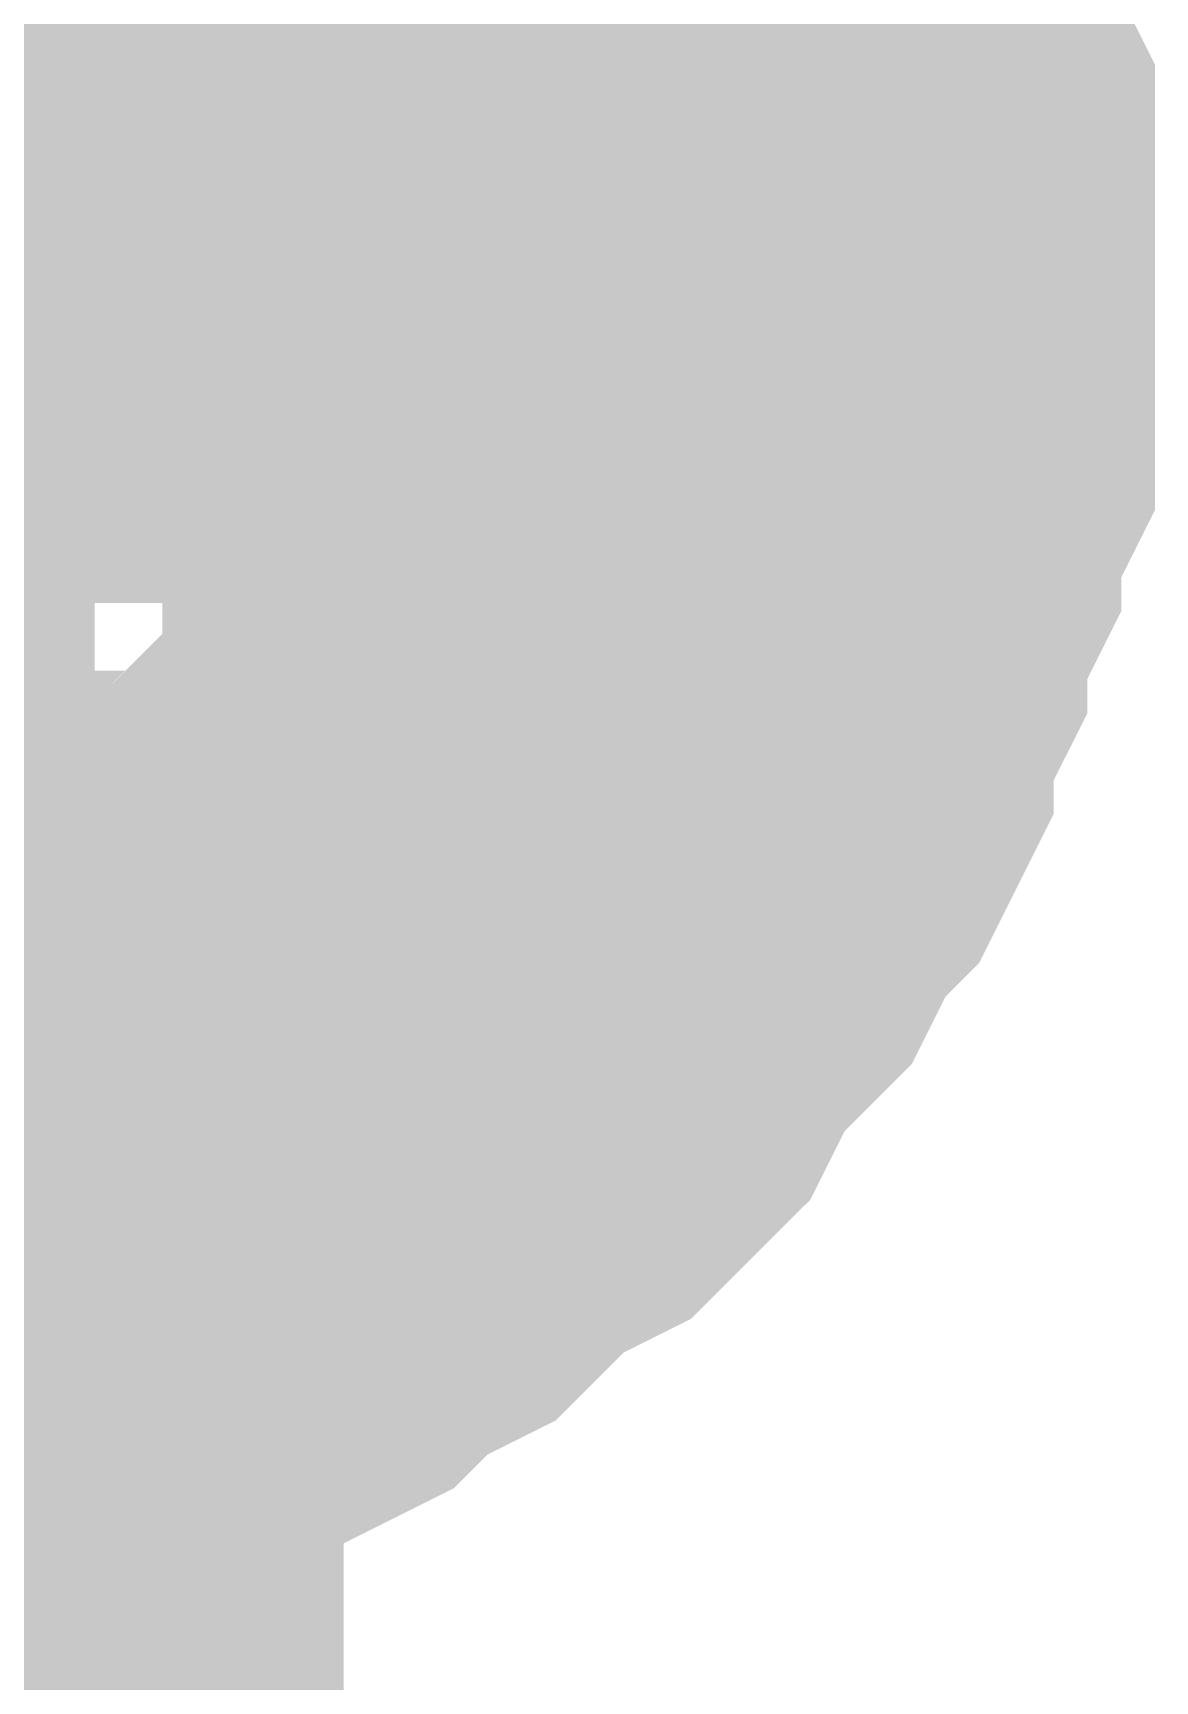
# Model space of a CAD drawing. Header units: inches. Extents: x 0 to 841, y 0 to 594.
# Drawn here: x 495.183 to 495.928, y 221.556 to 222.649 of the extents above; entities that cross this region are included whole.
import ezdxf

# ---------------------------------------------------------------- set-up
doc = ezdxf.new("R2010")
doc.units = ezdxf.units.IN
doc.layers.add('Sheet', color=255, linetype='Continuous')

msp = doc.modelspace()

# ---------------------------------------------------------------- linework, layer by layer
at = {"layer": 'Sheet'}
for points in [[(495.015, 212.4862, 0.7493, 0.7493, 0), (495.015, 217.4946, 0.7493, 0.7493, 0), (495.015, 222.4805, 0.7493, 0.7493, 0), (495.015, 227.4889, 0.7493, 0.7493, 0)], [(495.3968, 222.8174, 0.2997, 0.2997, 0), (495.4192, 222.7949, 0.2997, 0.2997, 0), (495.4192, 222.7725, 0.2997, 0.2997, 0), (495.4417, 222.75, 0.2997, 0.2997, 0), (495.4417, 222.7275, 0.2997, 0.2997, 0), (495.4642, 222.7051, 0.2997, 0.2997, 0), (495.4642, 222.6826, 0.2997, 0.2997, 0), (495.4866, 222.6602, 0.2997, 0.2997, 0), (495.4866, 222.6377, 0.2997, 0.2997, 0), (495.4866, 222.6152, 0.2997, 0.2997, 0), (495.5091, 222.5928, 0.2997, 0.2997, 0), (495.5091, 222.5703, 0.2997, 0.2997, 0), (495.5091, 222.5254, 0.2997, 0.2997, 0), (495.5091, 222.5029, 0.2997, 0.2997, 0), (495.5091, 222.4805, 0.2997, 0.2997, 0)], [(495.3968, 222.8174, 0.2997, 0.2997, 0), (495.4192, 222.7949, 0.2997, 0.2997, 0), (495.4192, 222.7725, 0.2997, 0.2997, 0), (495.4417, 222.75, 0.2997, 0.2997, 0), (495.4417, 222.7275, 0.2997, 0.2997, 0), (495.4642, 222.7051, 0.2997, 0.2997, 0), (495.4642, 222.6826, 0.2997, 0.2997, 0), (495.4866, 222.6602, 0.2997, 0.2997, 0), (495.4866, 222.6377, 0.2997, 0.2997, 0), (495.4866, 222.6152, 0.2997, 0.2997, 0), (495.5091, 222.5928, 0.2997, 0.2997, 0), (495.5091, 222.5703, 0.2997, 0.2997, 0), (495.5091, 222.5254, 0.2997, 0.2997, 0), (495.5091, 222.5029, 0.2997, 0.2997, 0), (495.5091, 222.4805, 0.2997, 0.2997, 0)], [(495.7112, 222.8174, 0.2997, 0.2997, 0), (495.7112, 222.7725, 0.2997, 0.2997, 0), (495.7337, 222.75, 0.2997, 0.2997, 0), (495.7337, 222.7051, 0.2997, 0.2997, 0), (495.7561, 222.6826, 0.2997, 0.2997, 0), (495.7561, 222.6377, 0.2997, 0.2997, 0), (495.7786, 222.5928, 0.2997, 0.2997, 0), (495.7786, 222.5703, 0.2997, 0.2997, 0), (495.7786, 222.5254, 0.2997, 0.2997, 0), (495.7786, 222.4805, 0.2997, 0.2997, 0)], [(495.7112, 222.8174, 0.2997, 0.2997, 0), (495.7112, 222.7725, 0.2997, 0.2997, 0), (495.7337, 222.75, 0.2997, 0.2997, 0), (495.7337, 222.7051, 0.2997, 0.2997, 0), (495.7561, 222.6826, 0.2997, 0.2997, 0), (495.7561, 222.6377, 0.2997, 0.2997, 0), (495.7786, 222.5928, 0.2997, 0.2997, 0), (495.7786, 222.5703, 0.2997, 0.2997, 0), (495.7786, 222.5254, 0.2997, 0.2997, 0), (495.7786, 222.4805, 0.2997, 0.2997, 0)], [(495.7112, 222.8174, 0.2997, 0.2997, 0), (495.7112, 222.7725, 0.2997, 0.2997, 0), (495.7337, 222.75, 0.2997, 0.2997, 0), (495.7337, 222.7051, 0.2997, 0.2997, 0), (495.7561, 222.6826, 0.2997, 0.2997, 0), (495.7561, 222.6377, 0.2997, 0.2997, 0), (495.7786, 222.5928, 0.2997, 0.2997, 0), (495.7786, 222.5703, 0.2997, 0.2997, 0), (495.7786, 222.5254, 0.2997, 0.2997, 0), (495.7786, 222.4805, 0.2997, 0.2997, 0)], [(490.0069, 222.4805, 0.7493, 0.7493, 0), (495.015, 222.4805, 0.7493, 0.7493, 0)], [(495.4642, 222.7051, 0.0991, 0.0991, 0), (495.4642, 222.6826, 0.0991, 0.0991, 0), (495.4866, 222.6602, 0.0991, 0.0991, 0), (495.4866, 222.6377, 0.0991, 0.0991, 0), (495.4866, 222.6152, 0.0991, 0.0991, 0), (495.5091, 222.5928, 0.0991, 0.0991, 0), (495.5091, 222.5703, 0.0991, 0.0991, 0), (495.5091, 222.5254, 0.0991, 0.0991, 0), (495.5091, 222.5029, 0.0991, 0.0991, 0), (495.5091, 222.4805, 0.0991, 0.0991, 0)], [(495.4642, 222.7051, 0.0991, 0.0991, 0), (495.4642, 222.6826, 0.0991, 0.0991, 0), (495.4866, 222.6602, 0.0991, 0.0991, 0), (495.4866, 222.6377, 0.0991, 0.0991, 0), (495.4866, 222.6152, 0.0991, 0.0991, 0), (495.5091, 222.5928, 0.0991, 0.0991, 0), (495.5091, 222.5703, 0.0991, 0.0991, 0), (495.5091, 222.5254, 0.0991, 0.0991, 0), (495.5091, 222.5029, 0.0991, 0.0991, 0), (495.5091, 222.4805, 0.0991, 0.0991, 0)], [(495.7337, 222.7051, 0.0991, 0.0991, 0), (495.7561, 222.6826, 0.0991, 0.0991, 0), (495.7561, 222.6377, 0.0991, 0.0991, 0), (495.7786, 222.5928, 0.0991, 0.0991, 0), (495.7786, 222.5703, 0.0991, 0.0991, 0), (495.7786, 222.5254, 0.0991, 0.0991, 0), (495.7786, 222.4805, 0.0991, 0.0991, 0)], [(495.7337, 222.7051, 0.0991, 0.0991, 0), (495.7561, 222.6826, 0.0991, 0.0991, 0), (495.7561, 222.6377, 0.0991, 0.0991, 0), (495.7786, 222.5928, 0.0991, 0.0991, 0), (495.7786, 222.5703, 0.0991, 0.0991, 0), (495.7786, 222.5254, 0.0991, 0.0991, 0), (495.7786, 222.4805, 0.0991, 0.0991, 0)], [(495.7337, 222.7051, 0.0991, 0.0991, 0), (495.7561, 222.6826, 0.0991, 0.0991, 0), (495.7561, 222.6377, 0.0991, 0.0991, 0), (495.7786, 222.5928, 0.0991, 0.0991, 0), (495.7786, 222.5703, 0.0991, 0.0991, 0), (495.7786, 222.5254, 0.0991, 0.0991, 0), (495.7786, 222.4805, 0.0991, 0.0991, 0)], [(495.7786, 222.4805, 0.2997, 0.2997, 0), (495.7786, 222.4356, 0.2997, 0.2997, 0), (495.7786, 222.4131, 0.2997, 0.2997, 0), (495.7786, 222.3682, 0.2997, 0.2997, 0), (495.7561, 222.3233, 0.2997, 0.2997, 0), (495.7561, 222.3008, 0.2997, 0.2997, 0), (495.7337, 222.2559, 0.2997, 0.2997, 0), (495.7337, 222.2334, 0.2997, 0.2997, 0), (495.7112, 222.1885, 0.2997, 0.2997, 0), (495.7112, 222.1661, 0.2997, 0.2997, 0), (495.6887, 222.1211, 0.2997, 0.2997, 0), (495.6663, 222.0987, 0.2997, 0.2997, 0), (495.6438, 222.0538, 0.2997, 0.2997, 0), (495.6214, 222.0313, 0.2997, 0.2997, 0), (495.5989, 222.0088, 0.2997, 0.2997, 0), (495.5765, 221.9639, 0.2997, 0.2997, 0), (495.554, 221.9415, 0.2997, 0.2997, 0), (495.5315, 221.919, 0.2997, 0.2997, 0), (495.4866, 221.8966, 0.2997, 0.2997, 0), (495.4642, 221.8741, 0.2997, 0.2997, 0), (495.4417, 221.8516, 0.2997, 0.2997, 0), (495.3968, 221.8292, 0.2997, 0.2997, 0), (495.3743, 221.8067, 0.2997, 0.2997, 0), (495.3294, 221.7843, 0.2997, 0.2997, 0), (495.307, 221.7843, 0.2997, 0.2997, 0), (495.262, 221.7618, 0.2997, 0.2997, 0), (495.2396, 221.7618, 0.2997, 0.2997, 0), (495.1947, 221.7393, 0.2997, 0.2997, 0), (495.1722, 221.7393, 0.2997, 0.2997, 0), (495.1273, 221.7169, 0.2997, 0.2997, 0), (495.0824, 221.7169, 0.2997, 0.2997, 0), (495.0599, 221.7169, 0.2997, 0.2997, 0), (495.015, 221.7169, 0.2997, 0.2997, 0)], [(495.7786, 222.4805, 0.2997, 0.2997, 0), (495.7786, 222.4356, 0.2997, 0.2997, 0), (495.7786, 222.4131, 0.2997, 0.2997, 0), (495.7786, 222.3682, 0.2997, 0.2997, 0), (495.7561, 222.3233, 0.2997, 0.2997, 0), (495.7561, 222.3008, 0.2997, 0.2997, 0), (495.7337, 222.2559, 0.2997, 0.2997, 0), (495.7337, 222.2334, 0.2997, 0.2997, 0), (495.7112, 222.1885, 0.2997, 0.2997, 0), (495.7112, 222.1661, 0.2997, 0.2997, 0), (495.6887, 222.1211, 0.2997, 0.2997, 0), (495.6663, 222.0987, 0.2997, 0.2997, 0), (495.6438, 222.0538, 0.2997, 0.2997, 0), (495.6214, 222.0313, 0.2997, 0.2997, 0), (495.5989, 222.0088, 0.2997, 0.2997, 0), (495.5765, 221.9639, 0.2997, 0.2997, 0), (495.554, 221.9415, 0.2997, 0.2997, 0), (495.5315, 221.919, 0.2997, 0.2997, 0), (495.4866, 221.8966, 0.2997, 0.2997, 0), (495.4642, 221.8741, 0.2997, 0.2997, 0), (495.4417, 221.8516, 0.2997, 0.2997, 0), (495.3968, 221.8292, 0.2997, 0.2997, 0), (495.3743, 221.8067, 0.2997, 0.2997, 0), (495.3294, 221.7843, 0.2997, 0.2997, 0), (495.307, 221.7843, 0.2997, 0.2997, 0), (495.262, 221.7618, 0.2997, 0.2997, 0), (495.2396, 221.7618, 0.2997, 0.2997, 0), (495.1947, 221.7393, 0.2997, 0.2997, 0), (495.1722, 221.7393, 0.2997, 0.2997, 0), (495.1273, 221.7169, 0.2997, 0.2997, 0), (495.0824, 221.7169, 0.2997, 0.2997, 0), (495.0599, 221.7169, 0.2997, 0.2997, 0), (495.015, 221.7169, 0.2997, 0.2997, 0)], [(495.7786, 222.4805, 0.2997, 0.2997, 0), (495.7786, 222.4356, 0.2997, 0.2997, 0), (495.7786, 222.4131, 0.2997, 0.2997, 0), (495.7786, 222.3682, 0.2997, 0.2997, 0), (495.7561, 222.3233, 0.2997, 0.2997, 0), (495.7561, 222.3008, 0.2997, 0.2997, 0), (495.7337, 222.2559, 0.2997, 0.2997, 0), (495.7337, 222.2334, 0.2997, 0.2997, 0), (495.7112, 222.1885, 0.2997, 0.2997, 0), (495.7112, 222.1661, 0.2997, 0.2997, 0), (495.6887, 222.1211, 0.2997, 0.2997, 0), (495.6663, 222.0987, 0.2997, 0.2997, 0), (495.6438, 222.0538, 0.2997, 0.2997, 0), (495.6214, 222.0313, 0.2997, 0.2997, 0), (495.5989, 222.0088, 0.2997, 0.2997, 0), (495.5765, 221.9639, 0.2997, 0.2997, 0), (495.554, 221.9415, 0.2997, 0.2997, 0), (495.5315, 221.919, 0.2997, 0.2997, 0), (495.4866, 221.8966, 0.2997, 0.2997, 0), (495.4642, 221.8741, 0.2997, 0.2997, 0), (495.4417, 221.8516, 0.2997, 0.2997, 0), (495.3968, 221.8292, 0.2997, 0.2997, 0), (495.3743, 221.8067, 0.2997, 0.2997, 0), (495.3294, 221.7843, 0.2997, 0.2997, 0), (495.307, 221.7843, 0.2997, 0.2997, 0), (495.262, 221.7618, 0.2997, 0.2997, 0), (495.2396, 221.7618, 0.2997, 0.2997, 0), (495.1947, 221.7393, 0.2997, 0.2997, 0), (495.1722, 221.7393, 0.2997, 0.2997, 0), (495.1273, 221.7169, 0.2997, 0.2997, 0), (495.0824, 221.7169, 0.2997, 0.2997, 0), (495.0599, 221.7169, 0.2997, 0.2997, 0), (495.015, 221.7169, 0.2997, 0.2997, 0)], [(495.5091, 222.4805, 0.2997, 0.2997, 0), (495.5091, 222.458, 0.2997, 0.2997, 0), (495.5091, 222.4356, 0.2997, 0.2997, 0), (495.5091, 222.4131, 0.2997, 0.2997, 0), (495.5091, 222.3907, 0.2997, 0.2997, 0), (495.4866, 222.3682, 0.2997, 0.2997, 0), (495.4866, 222.3457, 0.2997, 0.2997, 0), (495.4866, 222.3008, 0.2997, 0.2997, 0), (495.4642, 222.3008, 0.2997, 0.2997, 0), (495.4642, 222.2784, 0.2997, 0.2997, 0), (495.4417, 222.2559, 0.2997, 0.2997, 0), (495.4417, 222.2334, 0.2997, 0.2997, 0), (495.4192, 222.211, 0.2997, 0.2997, 0), (495.4192, 222.1885, 0.2997, 0.2997, 0), (495.3968, 222.1661, 0.2997, 0.2997, 0), (495.3743, 222.1436, 0.2997, 0.2997, 0), (495.3743, 222.1211, 0.2997, 0.2997, 0), (495.3519, 222.1211, 0.2997, 0.2997, 0), (495.3294, 222.0987, 0.2997, 0.2997, 0), (495.307, 222.0762, 0.2997, 0.2997, 0), (495.2845, 222.0762, 0.2997, 0.2997, 0), (495.262, 222.0538, 0.2997, 0.2997, 0), (495.2396, 222.0538, 0.2997, 0.2997, 0), (495.2171, 222.0313, 0.2997, 0.2997, 0), (495.1947, 222.0313, 0.2997, 0.2997, 0), (495.1947, 222.0088, 0.2997, 0.2997, 0), (495.1498, 222.0088, 0.2997, 0.2997, 0), (495.1273, 222.0088, 0.2997, 0.2997, 0), (495.1048, 221.9864, 0.2997, 0.2997, 0), (495.0824, 221.9864, 0.2997, 0.2997, 0), (495.0599, 221.9864, 0.2997, 0.2997, 0), (495.0375, 221.9864, 0.2997, 0.2997, 0), (495.015, 221.9864, 0.2997, 0.2997, 0)], [(495.5091, 222.4805, 0.2997, 0.2997, 0), (495.5091, 222.458, 0.2997, 0.2997, 0), (495.5091, 222.4356, 0.2997, 0.2997, 0), (495.5091, 222.4131, 0.2997, 0.2997, 0), (495.5091, 222.3907, 0.2997, 0.2997, 0), (495.4866, 222.3682, 0.2997, 0.2997, 0), (495.4866, 222.3457, 0.2997, 0.2997, 0), (495.4866, 222.3008, 0.2997, 0.2997, 0), (495.4642, 222.3008, 0.2997, 0.2997, 0), (495.4642, 222.2784, 0.2997, 0.2997, 0), (495.4417, 222.2559, 0.2997, 0.2997, 0), (495.4417, 222.2334, 0.2997, 0.2997, 0), (495.4192, 222.211, 0.2997, 0.2997, 0), (495.4192, 222.1885, 0.2997, 0.2997, 0), (495.3968, 222.1661, 0.2997, 0.2997, 0), (495.3743, 222.1436, 0.2997, 0.2997, 0), (495.3743, 222.1211, 0.2997, 0.2997, 0), (495.3519, 222.1211, 0.2997, 0.2997, 0), (495.3294, 222.0987, 0.2997, 0.2997, 0), (495.307, 222.0762, 0.2997, 0.2997, 0), (495.2845, 222.0762, 0.2997, 0.2997, 0), (495.262, 222.0538, 0.2997, 0.2997, 0), (495.2396, 222.0538, 0.2997, 0.2997, 0), (495.2171, 222.0313, 0.2997, 0.2997, 0), (495.1947, 222.0313, 0.2997, 0.2997, 0), (495.1947, 222.0088, 0.2997, 0.2997, 0), (495.1498, 222.0088, 0.2997, 0.2997, 0), (495.1273, 222.0088, 0.2997, 0.2997, 0), (495.1048, 221.9864, 0.2997, 0.2997, 0), (495.0824, 221.9864, 0.2997, 0.2997, 0), (495.0599, 221.9864, 0.2997, 0.2997, 0), (495.0375, 221.9864, 0.2997, 0.2997, 0), (495.015, 221.9864, 0.2997, 0.2997, 0)], [(495.5091, 222.4805, 0.2997, 0.2997, 0), (495.5091, 222.4805, 0.2997, 0.2997, 0), (495.5091, 222.4805, 0.2997, 0.2997, 0), (495.5091, 222.4805, 0.2997, 0.2997, 0), (495.5091, 222.4805, 0.2997, 0.2997, 0), (495.5091, 222.4805, 0.2997, 0.2997, 0), (495.5091, 222.4805, 0.2997, 0.2997, 0), (495.5091, 222.4805, 0.2997, 0.2997, 0), (495.5091, 222.4805, 0.2997, 0.2997, 0), (495.5091, 222.4805, 0.2997, 0.2997, 0), (495.5091, 222.4805, 0.2997, 0.2997, 0), (495.5091, 222.4805, 0.2997, 0.2997, 0), (495.5091, 222.4805, 0.2997, 0.2997, 0), (495.5091, 222.4805, 0.2997, 0.2997, 0), (495.5091, 222.4805, 0.2997, 0.2997, 0), (495.5091, 222.4805, 0.2997, 0.2997, 0), (495.5091, 222.4805, 0.2997, 0.2997, 0), (495.5091, 222.4805, 0.2997, 0.2997, 0), (495.5091, 222.4805, 0.2997, 0.2997, 0), (495.5091, 222.4805, 0.2997, 0.2997, 0), (495.5091, 222.4805, 0.2997, 0.2997, 0), (495.5091, 222.4805, 0.2997, 0.2997, 0), (495.5091, 222.4805, 0.2997, 0.2997, 0), (495.5091, 222.4805, 0.2997, 0.2997, 0), (495.5091, 222.4805, 0.2997, 0.2997, 0), (495.5091, 222.4805, 0.2997, 0.2997, 0), (495.5091, 222.4805, 0.2997, 0.2997, 0), (495.5091, 222.4805, 0.2997, 0.2997, 0), (495.5091, 222.4805, 0.2997, 0.2997, 0), (495.5091, 222.4805, 0.2997, 0.2997, 0), (495.5091, 222.4805, 0.2997, 0.2997, 0), (495.5091, 222.4805, 0.2997, 0.2997, 0), (495.5091, 222.4805, 0.2997, 0.2997, 0)], [(495.5091, 222.4805, 0.2997, 0.2997, 0), (495.5091, 222.4805, 0.2997, 0.2997, 0)], [(495.5091, 222.4805, 0.2997, 0.2997, 0), (495.5091, 222.4805, 0.2997, 0.2997, 0), (495.5091, 222.4805, 0.2997, 0.2997, 0), (495.5091, 222.4805, 0.2997, 0.2997, 0), (495.5091, 222.4805, 0.2997, 0.2997, 0), (495.5091, 222.4805, 0.2997, 0.2997, 0), (495.5091, 222.4805, 0.2997, 0.2997, 0), (495.5091, 222.4805, 0.2997, 0.2997, 0), (495.5091, 222.4805, 0.2997, 0.2997, 0), (495.5091, 222.4805, 0.2997, 0.2997, 0), (495.5091, 222.4805, 0.2997, 0.2997, 0), (495.5091, 222.4805, 0.2997, 0.2997, 0), (495.5091, 222.4805, 0.2997, 0.2997, 0), (495.5091, 222.4805, 0.2997, 0.2997, 0), (495.5091, 222.4805, 0.2997, 0.2997, 0), (495.5091, 222.4805, 0.2997, 0.2997, 0), (495.5091, 222.4805, 0.2997, 0.2997, 0), (495.5091, 222.4805, 0.2997, 0.2997, 0), (495.5091, 222.4805, 0.2997, 0.2997, 0), (495.5091, 222.4805, 0.2997, 0.2997, 0), (495.5091, 222.4805, 0.2997, 0.2997, 0), (495.5091, 222.4805, 0.2997, 0.2997, 0), (495.5091, 222.4805, 0.2997, 0.2997, 0), (495.5091, 222.4805, 0.2997, 0.2997, 0), (495.5091, 222.4805, 0.2997, 0.2997, 0), (495.5091, 222.4805, 0.2997, 0.2997, 0), (495.5091, 222.4805, 0.2997, 0.2997, 0), (495.5091, 222.4805, 0.2997, 0.2997, 0), (495.5091, 222.4805, 0.2997, 0.2997, 0), (495.5091, 222.4805, 0.2997, 0.2997, 0), (495.5091, 222.4805, 0.2997, 0.2997, 0), (495.5091, 222.4805, 0.2997, 0.2997, 0), (495.5091, 222.4805, 0.2997, 0.2997, 0)], [(495.5091, 222.4805, 0.2997, 0.2997, 0), (495.5091, 222.4805, 0.2997, 0.2997, 0)], [(495.7786, 222.4805, 0.2997, 0.2997, 0), (495.7786, 222.4805, 0.2997, 0.2997, 0), (495.7786, 222.4805, 0.2997, 0.2997, 0), (495.7786, 222.4805, 0.2997, 0.2997, 0), (495.7786, 222.4805, 0.2997, 0.2997, 0), (495.7786, 222.4805, 0.2997, 0.2997, 0), (495.7786, 222.4805, 0.2997, 0.2997, 0), (495.7786, 222.4805, 0.2997, 0.2997, 0), (495.7786, 222.4805, 0.2997, 0.2997, 0), (495.7786, 222.4805, 0.2997, 0.2997, 0), (495.7786, 222.4805, 0.2997, 0.2997, 0), (495.7786, 222.4805, 0.2997, 0.2997, 0), (495.7786, 222.4805, 0.2997, 0.2997, 0), (495.7786, 222.4805, 0.2997, 0.2997, 0), (495.7786, 222.4805, 0.2997, 0.2997, 0), (495.7786, 222.4805, 0.2997, 0.2997, 0), (495.7786, 222.4805, 0.2997, 0.2997, 0), (495.7786, 222.4805, 0.2997, 0.2997, 0), (495.7786, 222.4805, 0.2997, 0.2997, 0), (495.7786, 222.4805, 0.2997, 0.2997, 0), (495.7786, 222.4805, 0.2997, 0.2997, 0), (495.7786, 222.4805, 0.2997, 0.2997, 0), (495.7786, 222.4805, 0.2997, 0.2997, 0), (495.7786, 222.4805, 0.2997, 0.2997, 0), (495.7786, 222.4805, 0.2997, 0.2997, 0), (495.7786, 222.4805, 0.2997, 0.2997, 0), (495.7786, 222.4805, 0.2997, 0.2997, 0), (495.7786, 222.4805, 0.2997, 0.2997, 0), (495.7786, 222.4805, 0.2997, 0.2997, 0), (495.7786, 222.4805, 0.2997, 0.2997, 0), (495.7786, 222.4805, 0.2997, 0.2997, 0), (495.7786, 222.4805, 0.2997, 0.2997, 0), (495.7786, 222.4805, 0.2997, 0.2997, 0)], [(495.7786, 222.4805, 0.2997, 0.2997, 0), (495.7786, 222.4805, 0.2997, 0.2997, 0)], [(495.7786, 222.4805, 0.2997, 0.2997, 0), (495.7786, 222.4805, 0.2997, 0.2997, 0), (495.7786, 222.4805, 0.2997, 0.2997, 0), (495.7786, 222.4805, 0.2997, 0.2997, 0), (495.7786, 222.4805, 0.2997, 0.2997, 0), (495.7786, 222.4805, 0.2997, 0.2997, 0), (495.7786, 222.4805, 0.2997, 0.2997, 0), (495.7786, 222.4805, 0.2997, 0.2997, 0), (495.7786, 222.4805, 0.2997, 0.2997, 0), (495.7786, 222.4805, 0.2997, 0.2997, 0), (495.7786, 222.4805, 0.2997, 0.2997, 0), (495.7786, 222.4805, 0.2997, 0.2997, 0), (495.7786, 222.4805, 0.2997, 0.2997, 0), (495.7786, 222.4805, 0.2997, 0.2997, 0), (495.7786, 222.4805, 0.2997, 0.2997, 0), (495.7786, 222.4805, 0.2997, 0.2997, 0), (495.7786, 222.4805, 0.2997, 0.2997, 0), (495.7786, 222.4805, 0.2997, 0.2997, 0), (495.7786, 222.4805, 0.2997, 0.2997, 0), (495.7786, 222.4805, 0.2997, 0.2997, 0), (495.7786, 222.4805, 0.2997, 0.2997, 0), (495.7786, 222.4805, 0.2997, 0.2997, 0), (495.7786, 222.4805, 0.2997, 0.2997, 0), (495.7786, 222.4805, 0.2997, 0.2997, 0), (495.7786, 222.4805, 0.2997, 0.2997, 0), (495.7786, 222.4805, 0.2997, 0.2997, 0), (495.7786, 222.4805, 0.2997, 0.2997, 0), (495.7786, 222.4805, 0.2997, 0.2997, 0), (495.7786, 222.4805, 0.2997, 0.2997, 0), (495.7786, 222.4805, 0.2997, 0.2997, 0), (495.7786, 222.4805, 0.2997, 0.2997, 0), (495.7786, 222.4805, 0.2997, 0.2997, 0), (495.7786, 222.4805, 0.2997, 0.2997, 0)], [(495.7786, 222.4805, 0.2997, 0.2997, 0), (495.7786, 222.4805, 0.2997, 0.2997, 0)], [(495.7786, 222.4805, 0.2997, 0.2997, 0), (495.7786, 222.4805, 0.2997, 0.2997, 0), (495.7786, 222.4805, 0.2997, 0.2997, 0), (495.7786, 222.4805, 0.2997, 0.2997, 0), (495.7786, 222.4805, 0.2997, 0.2997, 0), (495.7786, 222.4805, 0.2997, 0.2997, 0), (495.7786, 222.4805, 0.2997, 0.2997, 0), (495.7786, 222.4805, 0.2997, 0.2997, 0), (495.7786, 222.4805, 0.2997, 0.2997, 0), (495.7786, 222.4805, 0.2997, 0.2997, 0), (495.7786, 222.4805, 0.2997, 0.2997, 0), (495.7786, 222.4805, 0.2997, 0.2997, 0), (495.7786, 222.4805, 0.2997, 0.2997, 0), (495.7786, 222.4805, 0.2997, 0.2997, 0), (495.7786, 222.4805, 0.2997, 0.2997, 0), (495.7786, 222.4805, 0.2997, 0.2997, 0), (495.7786, 222.4805, 0.2997, 0.2997, 0), (495.7786, 222.4805, 0.2997, 0.2997, 0), (495.7786, 222.4805, 0.2997, 0.2997, 0), (495.7786, 222.4805, 0.2997, 0.2997, 0), (495.7786, 222.4805, 0.2997, 0.2997, 0), (495.7786, 222.4805, 0.2997, 0.2997, 0), (495.7786, 222.4805, 0.2997, 0.2997, 0), (495.7786, 222.4805, 0.2997, 0.2997, 0), (495.7786, 222.4805, 0.2997, 0.2997, 0), (495.7786, 222.4805, 0.2997, 0.2997, 0), (495.7786, 222.4805, 0.2997, 0.2997, 0), (495.7786, 222.4805, 0.2997, 0.2997, 0), (495.7786, 222.4805, 0.2997, 0.2997, 0), (495.7786, 222.4805, 0.2997, 0.2997, 0), (495.7786, 222.4805, 0.2997, 0.2997, 0), (495.7786, 222.4805, 0.2997, 0.2997, 0), (495.7786, 222.4805, 0.2997, 0.2997, 0)], [(495.7786, 222.4805, 0.2997, 0.2997, 0), (495.7786, 222.4805, 0.2997, 0.2997, 0)], [(495.7786, 222.4805, 0.0991, 0.0991, 0), (495.7786, 222.4356, 0.0991, 0.0991, 0), (495.7786, 222.4131, 0.0991, 0.0991, 0), (495.7786, 222.3682, 0.0991, 0.0991, 0), (495.7561, 222.3233, 0.0991, 0.0991, 0), (495.7561, 222.3008, 0.0991, 0.0991, 0), (495.7337, 222.2559, 0.0991, 0.0991, 0), (495.7337, 222.2334, 0.0991, 0.0991, 0), (495.7112, 222.1885, 0.0991, 0.0991, 0), (495.7112, 222.1661, 0.0991, 0.0991, 0), (495.6887, 222.1211, 0.0991, 0.0991, 0), (495.6663, 222.0987, 0.0991, 0.0991, 0), (495.6438, 222.0538, 0.0991, 0.0991, 0), (495.6214, 222.0313, 0.0991, 0.0991, 0), (495.5989, 222.0088, 0.0991, 0.0991, 0), (495.5765, 221.9639, 0.0991, 0.0991, 0), (495.554, 221.9415, 0.0991, 0.0991, 0), (495.5315, 221.919, 0.0991, 0.0991, 0), (495.4866, 221.8966, 0.0991, 0.0991, 0), (495.4642, 221.8741, 0.0991, 0.0991, 0), (495.4417, 221.8516, 0.0991, 0.0991, 0), (495.3968, 221.8292, 0.0991, 0.0991, 0), (495.3743, 221.8067, 0.0991, 0.0991, 0), (495.3294, 221.7843, 0.0991, 0.0991, 0), (495.307, 221.7843, 0.0991, 0.0991, 0), (495.262, 221.7618, 0.0991, 0.0991, 0), (495.2396, 221.7618, 0.0991, 0.0991, 0), (495.1947, 221.7393, 0.0991, 0.0991, 0), (495.1722, 221.7393, 0.0991, 0.0991, 0), (495.1273, 221.7169, 0.0991, 0.0991, 0)], [(495.7786, 222.4805, 0.0991, 0.0991, 0), (495.7786, 222.4356, 0.0991, 0.0991, 0), (495.7786, 222.4131, 0.0991, 0.0991, 0), (495.7786, 222.3682, 0.0991, 0.0991, 0), (495.7561, 222.3233, 0.0991, 0.0991, 0), (495.7561, 222.3008, 0.0991, 0.0991, 0), (495.7337, 222.2559, 0.0991, 0.0991, 0), (495.7337, 222.2334, 0.0991, 0.0991, 0), (495.7112, 222.1885, 0.0991, 0.0991, 0), (495.7112, 222.1661, 0.0991, 0.0991, 0), (495.6887, 222.1211, 0.0991, 0.0991, 0), (495.6663, 222.0987, 0.0991, 0.0991, 0), (495.6438, 222.0538, 0.0991, 0.0991, 0), (495.6214, 222.0313, 0.0991, 0.0991, 0), (495.5989, 222.0088, 0.0991, 0.0991, 0), (495.5765, 221.9639, 0.0991, 0.0991, 0), (495.554, 221.9415, 0.0991, 0.0991, 0), (495.5315, 221.919, 0.0991, 0.0991, 0), (495.4866, 221.8966, 0.0991, 0.0991, 0), (495.4642, 221.8741, 0.0991, 0.0991, 0), (495.4417, 221.8516, 0.0991, 0.0991, 0), (495.3968, 221.8292, 0.0991, 0.0991, 0), (495.3743, 221.8067, 0.0991, 0.0991, 0), (495.3294, 221.7843, 0.0991, 0.0991, 0), (495.307, 221.7843, 0.0991, 0.0991, 0), (495.262, 221.7618, 0.0991, 0.0991, 0), (495.2396, 221.7618, 0.0991, 0.0991, 0), (495.1947, 221.7393, 0.0991, 0.0991, 0), (495.1722, 221.7393, 0.0991, 0.0991, 0), (495.1273, 221.7169, 0.0991, 0.0991, 0)], [(495.7786, 222.4805, 0.0991, 0.0991, 0), (495.7786, 222.4356, 0.0991, 0.0991, 0), (495.7786, 222.4131, 0.0991, 0.0991, 0), (495.7786, 222.3682, 0.0991, 0.0991, 0), (495.7561, 222.3233, 0.0991, 0.0991, 0), (495.7561, 222.3008, 0.0991, 0.0991, 0), (495.7337, 222.2559, 0.0991, 0.0991, 0), (495.7337, 222.2334, 0.0991, 0.0991, 0), (495.7112, 222.1885, 0.0991, 0.0991, 0), (495.7112, 222.1661, 0.0991, 0.0991, 0), (495.6887, 222.1211, 0.0991, 0.0991, 0), (495.6663, 222.0987, 0.0991, 0.0991, 0), (495.6438, 222.0538, 0.0991, 0.0991, 0), (495.6214, 222.0313, 0.0991, 0.0991, 0), (495.5989, 222.0088, 0.0991, 0.0991, 0), (495.5765, 221.9639, 0.0991, 0.0991, 0), (495.554, 221.9415, 0.0991, 0.0991, 0), (495.5315, 221.919, 0.0991, 0.0991, 0), (495.4866, 221.8966, 0.0991, 0.0991, 0), (495.4642, 221.8741, 0.0991, 0.0991, 0), (495.4417, 221.8516, 0.0991, 0.0991, 0), (495.3968, 221.8292, 0.0991, 0.0991, 0), (495.3743, 221.8067, 0.0991, 0.0991, 0), (495.3294, 221.7843, 0.0991, 0.0991, 0), (495.307, 221.7843, 0.0991, 0.0991, 0), (495.262, 221.7618, 0.0991, 0.0991, 0), (495.2396, 221.7618, 0.0991, 0.0991, 0), (495.1947, 221.7393, 0.0991, 0.0991, 0), (495.1722, 221.7393, 0.0991, 0.0991, 0), (495.1273, 221.7169, 0.0991, 0.0991, 0)], [(495.5091, 222.4805, 0.0991, 0.0991, 0), (495.5091, 222.458, 0.0991, 0.0991, 0), (495.5091, 222.4356, 0.0991, 0.0991, 0), (495.5091, 222.4131, 0.0991, 0.0991, 0), (495.5091, 222.3907, 0.0991, 0.0991, 0), (495.4866, 222.3682, 0.0991, 0.0991, 0), (495.4866, 222.3457, 0.0991, 0.0991, 0), (495.4866, 222.3008, 0.0991, 0.0991, 0), (495.4642, 222.3008, 0.0991, 0.0991, 0), (495.4642, 222.2784, 0.0991, 0.0991, 0), (495.4417, 222.2559, 0.0991, 0.0991, 0), (495.4417, 222.2334, 0.0991, 0.0991, 0), (495.4192, 222.211, 0.0991, 0.0991, 0), (495.4192, 222.1885, 0.0991, 0.0991, 0), (495.3968, 222.1661, 0.0991, 0.0991, 0), (495.3743, 222.1436, 0.0991, 0.0991, 0), (495.3743, 222.1211, 0.0991, 0.0991, 0), (495.3519, 222.1211, 0.0991, 0.0991, 0), (495.3294, 222.0987, 0.0991, 0.0991, 0), (495.307, 222.0762, 0.0991, 0.0991, 0), (495.2845, 222.0762, 0.0991, 0.0991, 0), (495.262, 222.0538, 0.0991, 0.0991, 0), (495.2396, 222.0538, 0.0991, 0.0991, 0), (495.2171, 222.0313, 0.0991, 0.0991, 0), (495.1947, 222.0313, 0.0991, 0.0991, 0), (495.1947, 222.0088, 0.0991, 0.0991, 0), (495.1498, 222.0088, 0.0991, 0.0991, 0), (495.1273, 222.0088, 0.0991, 0.0991, 0)], [(495.5091, 222.4805, 0.0991, 0.0991, 0), (495.5091, 222.458, 0.0991, 0.0991, 0), (495.5091, 222.4356, 0.0991, 0.0991, 0), (495.5091, 222.4131, 0.0991, 0.0991, 0), (495.5091, 222.3907, 0.0991, 0.0991, 0), (495.4866, 222.3682, 0.0991, 0.0991, 0), (495.4866, 222.3457, 0.0991, 0.0991, 0), (495.4866, 222.3008, 0.0991, 0.0991, 0), (495.4642, 222.3008, 0.0991, 0.0991, 0), (495.4642, 222.2784, 0.0991, 0.0991, 0), (495.4417, 222.2559, 0.0991, 0.0991, 0), (495.4417, 222.2334, 0.0991, 0.0991, 0), (495.4192, 222.211, 0.0991, 0.0991, 0), (495.4192, 222.1885, 0.0991, 0.0991, 0), (495.3968, 222.1661, 0.0991, 0.0991, 0), (495.3743, 222.1436, 0.0991, 0.0991, 0), (495.3743, 222.1211, 0.0991, 0.0991, 0), (495.3519, 222.1211, 0.0991, 0.0991, 0), (495.3294, 222.0987, 0.0991, 0.0991, 0), (495.307, 222.0762, 0.0991, 0.0991, 0), (495.2845, 222.0762, 0.0991, 0.0991, 0), (495.262, 222.0538, 0.0991, 0.0991, 0), (495.2396, 222.0538, 0.0991, 0.0991, 0), (495.2171, 222.0313, 0.0991, 0.0991, 0), (495.1947, 222.0313, 0.0991, 0.0991, 0), (495.1947, 222.0088, 0.0991, 0.0991, 0), (495.1498, 222.0088, 0.0991, 0.0991, 0), (495.1273, 222.0088, 0.0991, 0.0991, 0)], [(495.5091, 222.4805, 0.0991, 0.0991, 0), (495.5091, 222.4805, 0.0991, 0.0991, 0), (495.5091, 222.4805, 0.0991, 0.0991, 0), (495.5091, 222.4805, 0.0991, 0.0991, 0), (495.5091, 222.4805, 0.0991, 0.0991, 0), (495.5091, 222.4805, 0.0991, 0.0991, 0), (495.5091, 222.4805, 0.0991, 0.0991, 0), (495.5091, 222.4805, 0.0991, 0.0991, 0), (495.5091, 222.4805, 0.0991, 0.0991, 0), (495.5091, 222.4805, 0.0991, 0.0991, 0), (495.5091, 222.4805, 0.0991, 0.0991, 0), (495.5091, 222.4805, 0.0991, 0.0991, 0), (495.5091, 222.4805, 0.0991, 0.0991, 0), (495.5091, 222.4805, 0.0991, 0.0991, 0), (495.5091, 222.4805, 0.0991, 0.0991, 0), (495.5091, 222.4805, 0.0991, 0.0991, 0), (495.5091, 222.4805, 0.0991, 0.0991, 0), (495.5091, 222.4805, 0.0991, 0.0991, 0), (495.5091, 222.4805, 0.0991, 0.0991, 0), (495.5091, 222.4805, 0.0991, 0.0991, 0), (495.5091, 222.4805, 0.0991, 0.0991, 0), (495.5091, 222.4805, 0.0991, 0.0991, 0), (495.5091, 222.4805, 0.0991, 0.0991, 0), (495.5091, 222.4805, 0.0991, 0.0991, 0), (495.5091, 222.4805, 0.0991, 0.0991, 0), (495.5091, 222.4805, 0.0991, 0.0991, 0), (495.5091, 222.4805, 0.0991, 0.0991, 0), (495.5091, 222.4805, 0.0991, 0.0991, 0), (495.5091, 222.4805, 0.0991, 0.0991, 0), (495.5091, 222.4805, 0.0991, 0.0991, 0), (495.5091, 222.4805, 0.0991, 0.0991, 0), (495.5091, 222.4805, 0.0991, 0.0991, 0), (495.5091, 222.4805, 0.0991, 0.0991, 0)], [(495.5091, 222.4805, 0.0991, 0.0991, 0), (495.5091, 222.4805, 0.0991, 0.0991, 0)], [(495.5091, 222.4805, 0.0991, 0.0991, 0), (495.5091, 222.4805, 0.0991, 0.0991, 0), (495.5091, 222.4805, 0.0991, 0.0991, 0), (495.5091, 222.4805, 0.0991, 0.0991, 0), (495.5091, 222.4805, 0.0991, 0.0991, 0), (495.5091, 222.4805, 0.0991, 0.0991, 0), (495.5091, 222.4805, 0.0991, 0.0991, 0), (495.5091, 222.4805, 0.0991, 0.0991, 0), (495.5091, 222.4805, 0.0991, 0.0991, 0), (495.5091, 222.4805, 0.0991, 0.0991, 0), (495.5091, 222.4805, 0.0991, 0.0991, 0), (495.5091, 222.4805, 0.0991, 0.0991, 0), (495.5091, 222.4805, 0.0991, 0.0991, 0), (495.5091, 222.4805, 0.0991, 0.0991, 0), (495.5091, 222.4805, 0.0991, 0.0991, 0), (495.5091, 222.4805, 0.0991, 0.0991, 0), (495.5091, 222.4805, 0.0991, 0.0991, 0), (495.5091, 222.4805, 0.0991, 0.0991, 0), (495.5091, 222.4805, 0.0991, 0.0991, 0), (495.5091, 222.4805, 0.0991, 0.0991, 0), (495.5091, 222.4805, 0.0991, 0.0991, 0), (495.5091, 222.4805, 0.0991, 0.0991, 0), (495.5091, 222.4805, 0.0991, 0.0991, 0), (495.5091, 222.4805, 0.0991, 0.0991, 0), (495.5091, 222.4805, 0.0991, 0.0991, 0), (495.5091, 222.4805, 0.0991, 0.0991, 0), (495.5091, 222.4805, 0.0991, 0.0991, 0), (495.5091, 222.4805, 0.0991, 0.0991, 0), (495.5091, 222.4805, 0.0991, 0.0991, 0), (495.5091, 222.4805, 0.0991, 0.0991, 0), (495.5091, 222.4805, 0.0991, 0.0991, 0), (495.5091, 222.4805, 0.0991, 0.0991, 0), (495.5091, 222.4805, 0.0991, 0.0991, 0)], [(495.5091, 222.4805, 0.0991, 0.0991, 0), (495.5091, 222.4805, 0.0991, 0.0991, 0)], [(495.7786, 222.4805, 0.0991, 0.0991, 0), (495.7786, 222.4805, 0.0991, 0.0991, 0), (495.7786, 222.4805, 0.0991, 0.0991, 0), (495.7786, 222.4805, 0.0991, 0.0991, 0), (495.7786, 222.4805, 0.0991, 0.0991, 0), (495.7786, 222.4805, 0.0991, 0.0991, 0), (495.7786, 222.4805, 0.0991, 0.0991, 0), (495.7786, 222.4805, 0.0991, 0.0991, 0), (495.7786, 222.4805, 0.0991, 0.0991, 0), (495.7786, 222.4805, 0.0991, 0.0991, 0), (495.7786, 222.4805, 0.0991, 0.0991, 0), (495.7786, 222.4805, 0.0991, 0.0991, 0), (495.7786, 222.4805, 0.0991, 0.0991, 0), (495.7786, 222.4805, 0.0991, 0.0991, 0), (495.7786, 222.4805, 0.0991, 0.0991, 0), (495.7786, 222.4805, 0.0991, 0.0991, 0), (495.7786, 222.4805, 0.0991, 0.0991, 0), (495.7786, 222.4805, 0.0991, 0.0991, 0), (495.7786, 222.4805, 0.0991, 0.0991, 0), (495.7786, 222.4805, 0.0991, 0.0991, 0), (495.7786, 222.4805, 0.0991, 0.0991, 0), (495.7786, 222.4805, 0.0991, 0.0991, 0), (495.7786, 222.4805, 0.0991, 0.0991, 0), (495.7786, 222.4805, 0.0991, 0.0991, 0), (495.7786, 222.4805, 0.0991, 0.0991, 0), (495.7786, 222.4805, 0.0991, 0.0991, 0), (495.7786, 222.4805, 0.0991, 0.0991, 0), (495.7786, 222.4805, 0.0991, 0.0991, 0), (495.7786, 222.4805, 0.0991, 0.0991, 0), (495.7786, 222.4805, 0.0991, 0.0991, 0), (495.7786, 222.4805, 0.0991, 0.0991, 0), (495.7786, 222.4805, 0.0991, 0.0991, 0), (495.7786, 222.4805, 0.0991, 0.0991, 0)], [(495.7786, 222.4805, 0.0991, 0.0991, 0), (495.7786, 222.4805, 0.0991, 0.0991, 0)], [(495.7786, 222.4805, 0.0991, 0.0991, 0), (495.7786, 222.4805, 0.0991, 0.0991, 0), (495.7786, 222.4805, 0.0991, 0.0991, 0), (495.7786, 222.4805, 0.0991, 0.0991, 0), (495.7786, 222.4805, 0.0991, 0.0991, 0), (495.7786, 222.4805, 0.0991, 0.0991, 0), (495.7786, 222.4805, 0.0991, 0.0991, 0), (495.7786, 222.4805, 0.0991, 0.0991, 0), (495.7786, 222.4805, 0.0991, 0.0991, 0), (495.7786, 222.4805, 0.0991, 0.0991, 0), (495.7786, 222.4805, 0.0991, 0.0991, 0), (495.7786, 222.4805, 0.0991, 0.0991, 0), (495.7786, 222.4805, 0.0991, 0.0991, 0), (495.7786, 222.4805, 0.0991, 0.0991, 0), (495.7786, 222.4805, 0.0991, 0.0991, 0), (495.7786, 222.4805, 0.0991, 0.0991, 0), (495.7786, 222.4805, 0.0991, 0.0991, 0), (495.7786, 222.4805, 0.0991, 0.0991, 0), (495.7786, 222.4805, 0.0991, 0.0991, 0), (495.7786, 222.4805, 0.0991, 0.0991, 0), (495.7786, 222.4805, 0.0991, 0.0991, 0), (495.7786, 222.4805, 0.0991, 0.0991, 0), (495.7786, 222.4805, 0.0991, 0.0991, 0), (495.7786, 222.4805, 0.0991, 0.0991, 0), (495.7786, 222.4805, 0.0991, 0.0991, 0), (495.7786, 222.4805, 0.0991, 0.0991, 0), (495.7786, 222.4805, 0.0991, 0.0991, 0), (495.7786, 222.4805, 0.0991, 0.0991, 0), (495.7786, 222.4805, 0.0991, 0.0991, 0), (495.7786, 222.4805, 0.0991, 0.0991, 0), (495.7786, 222.4805, 0.0991, 0.0991, 0), (495.7786, 222.4805, 0.0991, 0.0991, 0), (495.7786, 222.4805, 0.0991, 0.0991, 0)], [(495.7786, 222.4805, 0.0991, 0.0991, 0), (495.7786, 222.4805, 0.0991, 0.0991, 0)], [(495.7786, 222.4805, 0.0991, 0.0991, 0), (495.7786, 222.4805, 0.0991, 0.0991, 0), (495.7786, 222.4805, 0.0991, 0.0991, 0), (495.7786, 222.4805, 0.0991, 0.0991, 0), (495.7786, 222.4805, 0.0991, 0.0991, 0), (495.7786, 222.4805, 0.0991, 0.0991, 0), (495.7786, 222.4805, 0.0991, 0.0991, 0), (495.7786, 222.4805, 0.0991, 0.0991, 0), (495.7786, 222.4805, 0.0991, 0.0991, 0), (495.7786, 222.4805, 0.0991, 0.0991, 0), (495.7786, 222.4805, 0.0991, 0.0991, 0), (495.7786, 222.4805, 0.0991, 0.0991, 0), (495.7786, 222.4805, 0.0991, 0.0991, 0), (495.7786, 222.4805, 0.0991, 0.0991, 0), (495.7786, 222.4805, 0.0991, 0.0991, 0), (495.7786, 222.4805, 0.0991, 0.0991, 0), (495.7786, 222.4805, 0.0991, 0.0991, 0), (495.7786, 222.4805, 0.0991, 0.0991, 0), (495.7786, 222.4805, 0.0991, 0.0991, 0), (495.7786, 222.4805, 0.0991, 0.0991, 0), (495.7786, 222.4805, 0.0991, 0.0991, 0), (495.7786, 222.4805, 0.0991, 0.0991, 0), (495.7786, 222.4805, 0.0991, 0.0991, 0), (495.7786, 222.4805, 0.0991, 0.0991, 0), (495.7786, 222.4805, 0.0991, 0.0991, 0), (495.7786, 222.4805, 0.0991, 0.0991, 0), (495.7786, 222.4805, 0.0991, 0.0991, 0), (495.7786, 222.4805, 0.0991, 0.0991, 0), (495.7786, 222.4805, 0.0991, 0.0991, 0), (495.7786, 222.4805, 0.0991, 0.0991, 0), (495.7786, 222.4805, 0.0991, 0.0991, 0), (495.7786, 222.4805, 0.0991, 0.0991, 0), (495.7786, 222.4805, 0.0991, 0.0991, 0)], [(495.7786, 222.4805, 0.0991, 0.0991, 0), (495.7786, 222.4805, 0.0991, 0.0991, 0)]]:
    msp.add_lwpolyline(points, format="xyseb", dxfattribs=at)
msp.add_lwpolyline([(494.746, 222.5, 0.508, 0.508, 1), (495.254, 222.5, 0.508, 0.508, 1)], format="xyseb", close=True, dxfattribs=at)

doc.saveas('drawing.dxf')
